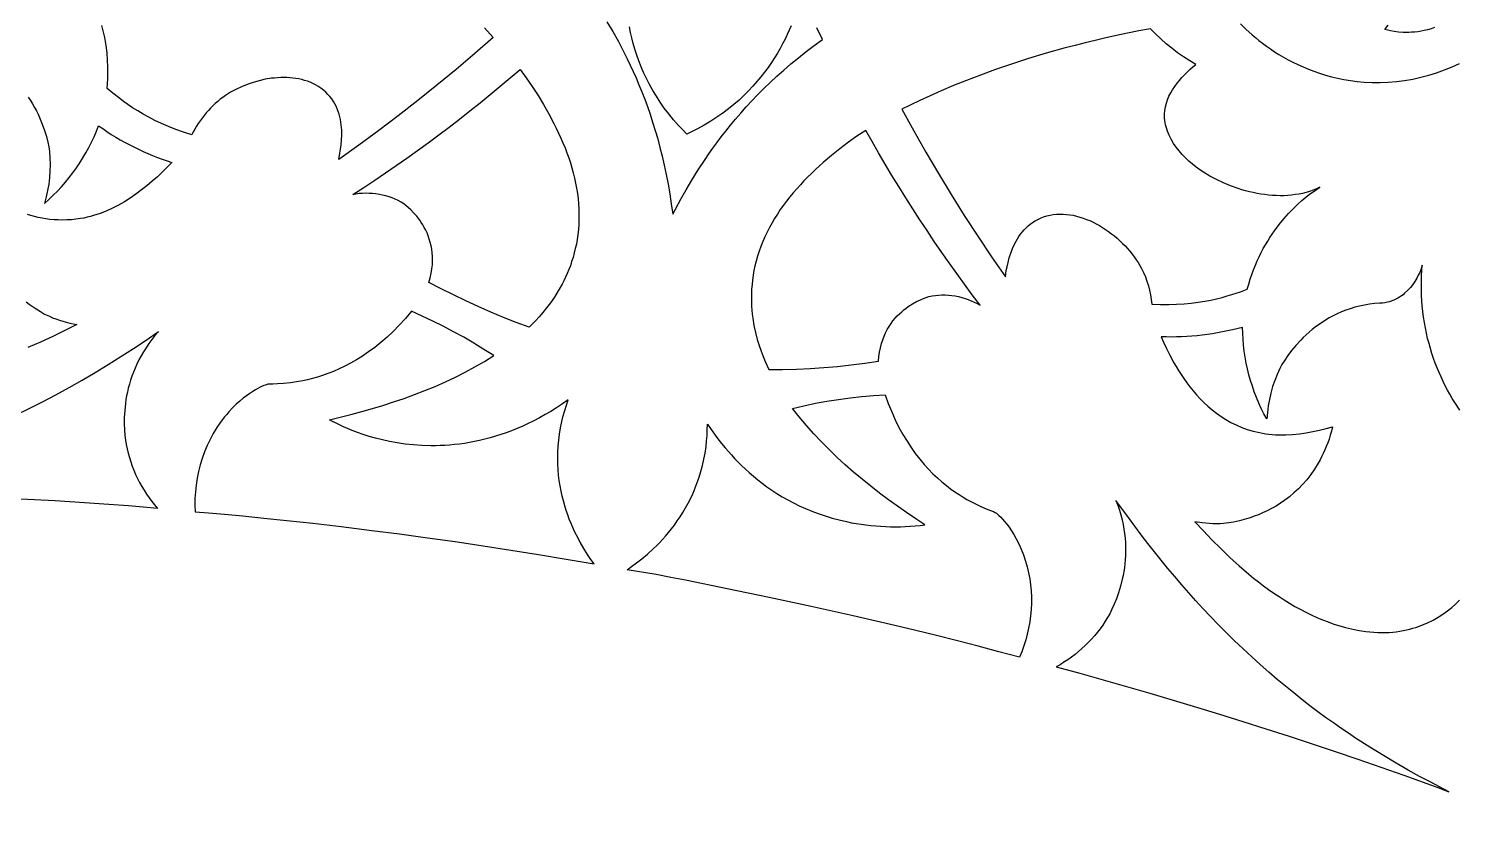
# Model space of a CAD drawing. Extents: x -570 to 570, y -570 to 570.
# Drawn here: x 21.2 to 131.3, y 355 to 415.6 of the extents above; entities that cross this region are included whole.
import ezdxf

# ---------------------------------------------------------------- set-up
doc = ezdxf.new("R2010")
doc.units = 0
doc.layers.add('LAYER_1', color=18, linetype='CONTINUOUS')
doc.layers.add('LAYER_2', color=174, linetype='CONTINUOUS')

msp = doc.modelspace()

# ---------------------------------------------------------------- linework, layer by layer
at = {"layer": 'LAYER_1'}
for points in [[(56.27, 415.7), (56.96, 414.96), (55.53, 413.72), (54.09, 412.49), (52.62, 411.28), (51.14, 410.1), (49.65, 408.93), (48.14, 407.79), (46.61, 406.67), (45.06, 405.57), (45.16, 406.05), (45.21, 406.35), (45.25, 406.69), (45.28, 407.05), (45.29, 407.43), (45.29, 407.82), (45.25, 408.23), (45.23, 408.44), (45.19, 408.64), (45.14, 408.85), (45.09, 409.05), (45.02, 409.26), (44.95, 409.46), (44.86, 409.66), (44.76, 409.85), (44.65, 410.04), (44.52, 410.23), (44.39, 410.41), (44.23, 410.58), (44.06, 410.75), (43.88, 410.91), (43.68, 411.06), (43.46, 411.21), (43.27, 411.32), (43.07, 411.42), (42.86, 411.51), (42.65, 411.59), (42.44, 411.66), (42.22, 411.72), (42, 411.77), (41.77, 411.81), (41.54, 411.84), (41.31, 411.86), (41.07, 411.87), (40.84, 411.88), (40.6, 411.87), (40.36, 411.86), (40.12, 411.84), (39.88, 411.82), (39.41, 411.74), (38.93, 411.63), (38.47, 411.5), (38.01, 411.34), (37.57, 411.16), (37.14, 410.96), (36.74, 410.74), (36.35, 410.5), (36.15, 410.35), (35.95, 410.2), (35.75, 410.04), (35.56, 409.88), (35.38, 409.71), (35.2, 409.53), (35.03, 409.34), (34.86, 409.15), (34.7, 408.96), (34.54, 408.75), (34.39, 408.55), (34.25, 408.34), (34.11, 408.13), (33.99, 407.91), (33.86, 407.69), (33.75, 407.47), (33.12, 407.67), (32.53, 407.88), (31.96, 408.1), (31.43, 408.34), (30.92, 408.57), (30.45, 408.82), (30.01, 409.06), (29.59, 409.31), (29.2, 409.55), (28.84, 409.79), (28.51, 410.02), (28.21, 410.25), (27.67, 410.67), (27.23, 411.03), (27.26, 411.39), (27.29, 411.79), (27.3, 412.23), (27.29, 412.71), (27.27, 413.22), (27.23, 413.77), (27.16, 414.34), (27.06, 414.95), (26.99, 415.26), (26.92, 415.57), (26.84, 415.89)], [(65.71, 416.16), (66.15, 415.43), (66.59, 414.64), (67.04, 413.77), (67.27, 413.32), (67.5, 412.84), (67.72, 412.35), (67.95, 411.85), (68.17, 411.32), (68.39, 410.78), (68.61, 410.22), (68.82, 409.64), (69.02, 409.05), (69.22, 408.44), (69.42, 407.81), (69.61, 407.16), (69.78, 406.5), (69.96, 405.82), (70.12, 405.12), (70.27, 404.4), (70.41, 403.67), (70.54, 402.92), (70.66, 402.15), (70.77, 401.36), (71.42, 402.56), (71.81, 403.24), (72.24, 403.98), (72.72, 404.76), (73.26, 405.57), (73.55, 406), (73.85, 406.43), (74.17, 406.86), (74.5, 407.31), (74.85, 407.76), (75.21, 408.21), (75.6, 408.67), (76, 409.14), (76.41, 409.61), (76.85, 410.08), (77.3, 410.55), (77.77, 411.03), (78.27, 411.5), (78.78, 411.98), (79.31, 412.45), (79.86, 412.93), (80.44, 413.4), (81.03, 413.88), (81.65, 414.34), (82.29, 414.81), (81.87, 415.69)], [(79.89, 415.86), (79.74, 415.53), (79.58, 415.19), (79.42, 414.84), (79.23, 414.48), (79.04, 414.12), (78.83, 413.76), (78.6, 413.4), (78.37, 413.03), (78.11, 412.66), (77.84, 412.3), (77.56, 411.93), (77.25, 411.56), (76.93, 411.2), (76.6, 410.84), (76.24, 410.49), (75.87, 410.14), (75.47, 409.8), (75.06, 409.46), (74.63, 409.14), (74.17, 408.82), (73.7, 408.51), (73.2, 408.21), (72.68, 407.93), (72.27, 407.72), (71.86, 407.52), (71.54, 407.85), (71.22, 408.18), (70.83, 408.63), (70.46, 409.08), (70.12, 409.53), (69.8, 409.98), (69.51, 410.44), (69.23, 410.89), (68.98, 411.35), (68.75, 411.8), (68.53, 412.26), (68.34, 412.71), (68.16, 413.16), (68, 413.61), (67.86, 414.05), (67.73, 414.49), (67.62, 414.92), (67.52, 415.35), (67.44, 415.77)], [(114.46, 416.02), (114.89, 415.61), (115.36, 415.17), (115.62, 414.95), (115.89, 414.73), (116.17, 414.51), (116.47, 414.3), (116.77, 414.08), (117.09, 413.86), (117.42, 413.65), (117.77, 413.45), (118.13, 413.25), (118.5, 413.05), (118.88, 412.87), (119.28, 412.69), (119.69, 412.52), (120.11, 412.36), (120.55, 412.21), (121, 412.07), (121.46, 411.94), (121.94, 411.83), (122.43, 411.73), (122.93, 411.65), (123.45, 411.58), (123.98, 411.53), (124.6, 411.5), (125.22, 411.5), (125.84, 411.52), (126.47, 411.57), (127.1, 411.65), (127.72, 411.76), (128.34, 411.9), (128.95, 412.06), (129.56, 412.25), (130.16, 412.46), (130.75, 412.7), (131.32, 412.96)], [(129.4, 415.72), (129.13, 415.63), (128.87, 415.55), (128.61, 415.49), (128.36, 415.44), (128.11, 415.4), (127.87, 415.37), (127.64, 415.36), (127.41, 415.35), (126.99, 415.35), (126.62, 415.38), (126.29, 415.42), (126.01, 415.47), (125.8, 415.52), (125.57, 415.58), (125.84, 415.91)], [(21.15, 410.36), (21.33, 410.1), (21.49, 409.84), (21.65, 409.57), (21.79, 409.31), (21.92, 409.05), (22.04, 408.79), (22.25, 408.28), (22.42, 407.8), (22.56, 407.34), (22.67, 406.91), (22.75, 406.53), (22.8, 406.19), (22.84, 405.69), (22.86, 405.18), (22.84, 404.68), (22.81, 404.18), (22.74, 403.67), (22.66, 403.17), (22.55, 402.68), (22.42, 402.19), (22.76, 402.5), (23.09, 402.81), (23.41, 403.14), (23.72, 403.47), (24.03, 403.82), (24.32, 404.18), (24.6, 404.55), (24.87, 404.92), (25.13, 405.3), (25.37, 405.69), (25.61, 406.09), (25.83, 406.5), (26.03, 406.91), (26.23, 407.32), (26.41, 407.74), (26.57, 408.17), (26.9, 407.94), (27.22, 407.72), (27.56, 407.5), (27.9, 407.29), (28.24, 407.09), (28.58, 406.9), (28.93, 406.71), (29.29, 406.53), (29.65, 406.35), (30.01, 406.19), (30.37, 406.03), (30.74, 405.87), (31.11, 405.73), (31.48, 405.59), (31.85, 405.46), (32.23, 405.34), (31.87, 404.97), (31.49, 404.61), (31.11, 404.24), (30.71, 403.89), (30.3, 403.55), (29.88, 403.22), (29.46, 402.9), (29.02, 402.6), (28.57, 402.32), (28.11, 402.06), (27.65, 401.82), (27.17, 401.6), (26.69, 401.41), (26.45, 401.33), (26.2, 401.25), (25.95, 401.18), (25.7, 401.12), (25.45, 401.06), (25.2, 401.02), (24.84, 400.97), (24.49, 400.93), (24.14, 400.91), (23.81, 400.9), (23.48, 400.91), (23.15, 400.92), (22.84, 400.95), (22.53, 400.99), (22.23, 401.04), (21.93, 401.1), (21.65, 401.17), (21.37, 401.25), (21.1, 401.33)], [(131.35, 386.27), (130.96, 386.87), (130.77, 387.18), (130.58, 387.5), (130.4, 387.82), (130.23, 388.15), (130.07, 388.48), (129.9, 388.83), (129.75, 389.17), (129.6, 389.53), (129.46, 389.89), (129.33, 390.26), (129.2, 390.63), (129.09, 391.01), (128.98, 391.4), (128.87, 391.8), (128.78, 392.2), (128.7, 392.61), (128.62, 393.02), (128.56, 393.44), (128.5, 393.87), (128.45, 394.31), (128.42, 394.69), (128.4, 395.08), (128.39, 395.47), (128.39, 395.86), (128.41, 396.64), (128.46, 397.42), (128.41, 397.26), (128.34, 397.07), (128.26, 396.87), (128.15, 396.65), (128.03, 396.42), (127.89, 396.18), (127.72, 395.94), (127.54, 395.71), (127.33, 395.48), (127.1, 395.27), (126.98, 395.16), (126.85, 395.07), (126.71, 394.98), (126.57, 394.89), (126.42, 394.81), (126.27, 394.74), (126.11, 394.68), (125.94, 394.62), (125.77, 394.58), (125.58, 394.54), (125.4, 394.51), (125.2, 394.5), (124.79, 394.47), (124.39, 394.42), (124.01, 394.36), (123.63, 394.28), (123.26, 394.19), (122.91, 394.08), (122.57, 393.96), (122.23, 393.83), (121.91, 393.69), (121.6, 393.54), (121.3, 393.38), (121.02, 393.21), (120.74, 393.03), (120.47, 392.85), (120.22, 392.66), (119.97, 392.47), (119.74, 392.27), (119.52, 392.07), (119.3, 391.87), (119.1, 391.67), (118.73, 391.26), (118.4, 390.87), (118.11, 390.48), (117.87, 390.12), (117.66, 389.78), (117.5, 389.48), (117.29, 389.02), (117.1, 388.56), (116.94, 388.08), (116.8, 387.59), (116.69, 387.1), (116.6, 386.6), (116.54, 386.1), (116.49, 385.6), (116.27, 386), (116.07, 386.41), (115.88, 386.82), (115.7, 387.25), (115.53, 387.68), (115.38, 388.12), (115.24, 388.56), (115.12, 389), (115.01, 389.45), (114.91, 389.9), (114.83, 390.36), (114.76, 390.82), (114.7, 391.27), (114.67, 391.73), (114.64, 392.19), (114.63, 392.64), (113.86, 392.45), (113.09, 392.29), (112.3, 392.15), (111.52, 392.04), (111.12, 392), (110.73, 391.97), (110.33, 391.94), (109.93, 391.92), (109.54, 391.91), (109.14, 391.9), (108.75, 391.91), (108.35, 391.92), (108.53, 391.51), (108.76, 391.03), (109.03, 390.5), (109.34, 389.92), (109.51, 389.62), (109.7, 389.32), (109.9, 389.01), (110.11, 388.7), (110.33, 388.38), (110.57, 388.07), (110.82, 387.76), (111.08, 387.45), (111.36, 387.15), (111.65, 386.85), (111.96, 386.57), (112.29, 386.29), (112.62, 386.03), (112.98, 385.78), (113.35, 385.54), (113.73, 385.33), (114.14, 385.13), (114.56, 384.94), (114.99, 384.79), (115.45, 384.65), (115.92, 384.54), (116.16, 384.49), (116.41, 384.45), (116.66, 384.42), (116.91, 384.4), (117.17, 384.38), (117.44, 384.37), (117.96, 384.37), (118.48, 384.4), (119, 384.45), (119.52, 384.53), (120.03, 384.62), (120.55, 384.73), (121.05, 384.85), (121.56, 384.98), (121.47, 384.66), (121.38, 384.35), (121.29, 384.05), (121.18, 383.76), (121.07, 383.48), (120.96, 383.21), (120.84, 382.94), (120.71, 382.69), (120.59, 382.44), (120.45, 382.2), (120.17, 381.74), (119.88, 381.31), (119.57, 380.92), (119.25, 380.55), (118.92, 380.21), (118.58, 379.9), (118.24, 379.61), (117.89, 379.35), (117.54, 379.11), (117.2, 378.89), (116.85, 378.69), (116.51, 378.52), (116.17, 378.36), (115.84, 378.22), (115.53, 378.1), (115.22, 377.99), (114.93, 377.9), (114.39, 377.75), (113.93, 377.65), (113.56, 377.59), (113.17, 377.55), (112.89, 377.53), (112.61, 377.53), (112.34, 377.53), (112.06, 377.55), (111.51, 377.6), (110.96, 377.68), (111.61, 376.98), (112.27, 376.29), (112.95, 375.61), (113.65, 374.94), (114.36, 374.29), (115.1, 373.65), (115.48, 373.35), (115.86, 373.05), (116.24, 372.75), (116.63, 372.47), (117.03, 372.19), (117.43, 371.92), (117.83, 371.66), (118.24, 371.41), (118.65, 371.17), (119.06, 370.94), (119.49, 370.72), (119.91, 370.51), (120.34, 370.32), (120.77, 370.14), (121.21, 369.97), (121.65, 369.81), (122.1, 369.67), (122.55, 369.54), (123.01, 369.43), (123.47, 369.34), (123.79, 369.28), (124.11, 369.23), (124.43, 369.2), (124.74, 369.17), (125.04, 369.15), (125.34, 369.15), (125.63, 369.15), (125.91, 369.16), (126.19, 369.19), (126.46, 369.22), (126.73, 369.25), (126.99, 369.3), (127.24, 369.35), (127.49, 369.41), (127.74, 369.48), (127.97, 369.55), (128.43, 369.72), (128.87, 369.91), (129.29, 370.11), (129.68, 370.34), (130.05, 370.58), (130.4, 370.83), (130.73, 371.09), (131.04, 371.36), (131.33, 371.64)], [(21.01, 394.61), (21.25, 394.42), (21.71, 394.11), (22.11, 393.86), (22.43, 393.67), (22.79, 393.5), (23.04, 393.39), (23.3, 393.29), (23.56, 393.2), (23.83, 393.12), (24.36, 392.98), (24.9, 392.87), (23.99, 392.4), (23.06, 391.95), (22.1, 391.51), (21.13, 391.09)], [(20.19, 385.89), (21.23, 386.39), (22.27, 386.91), (23.3, 387.45), (24.31, 388.01), (25.32, 388.58), (26.33, 389.17), (27.32, 389.78), (28.3, 390.39), (29.27, 391.03), (30.24, 391.67), (31.19, 392.33), (30.92, 392.02), (30.68, 391.71), (30.45, 391.4), (30.23, 391.08), (30.03, 390.77), (29.85, 390.45), (29.68, 390.14), (29.53, 389.82), (29.39, 389.51), (29.26, 389.19), (29.14, 388.88), (29.04, 388.57), (28.95, 388.27), (28.87, 387.96), (28.8, 387.66), (28.74, 387.37), (28.69, 387.08), (28.65, 386.79), (28.59, 386.24), (28.56, 385.71), (28.56, 385.21), (28.57, 384.75), (28.61, 384.33), (28.65, 383.95), (28.7, 383.62), (28.77, 383.29), (28.85, 382.95), (28.95, 382.62), (29.05, 382.29), (29.17, 381.97), (29.29, 381.64), (29.43, 381.33), (29.58, 381.01), (29.74, 380.7), (29.91, 380.4), (30.09, 380.1), (30.27, 379.81), (30.47, 379.52), (30.68, 379.25), (30.89, 378.98), (31.11, 378.71), (30.01, 378.81), (28.89, 378.9), (27.38, 379.01), (25.5, 379.14), (23.23, 379.28), (20.58, 379.43)]]:
    msp.add_lwpolyline(points, dxfattribs=at)
for points in [[(88.4, 409.43), (89.32, 407.77), (90.26, 406.12), (91.22, 404.49), (92.2, 402.86), (93.21, 401.25), (94.24, 399.66), (95.29, 398.08), (95.83, 397.3), (96.37, 396.53), (96.44, 397.01), (96.5, 397.31), (96.58, 397.64), (96.67, 397.99), (96.79, 398.35), (96.93, 398.72), (97.1, 399.09), (97.2, 399.27), (97.3, 399.46), (97.41, 399.63), (97.54, 399.81), (97.67, 399.98), (97.81, 400.14), (97.96, 400.3), (98.12, 400.45), (98.29, 400.59), (98.47, 400.72), (98.66, 400.85), (98.87, 400.96), (99.08, 401.06), (99.31, 401.15), (99.55, 401.22), (99.81, 401.28), (100.06, 401.32), (100.31, 401.35), (100.56, 401.36), (100.82, 401.36), (101.08, 401.34), (101.33, 401.31), (101.59, 401.27), (101.85, 401.21), (102.11, 401.14), (102.36, 401.05), (102.62, 400.96), (102.87, 400.86), (103.12, 400.74), (103.36, 400.62), (103.61, 400.48), (103.85, 400.34), (104.08, 400.18), (104.32, 400.02), (104.54, 399.85), (104.76, 399.68), (104.98, 399.5), (105.19, 399.31), (105.39, 399.11), (105.59, 398.91), (105.77, 398.71), (105.95, 398.5), (106.13, 398.29), (106.29, 398.07), (106.44, 397.85), (106.59, 397.63), (106.72, 397.41), (106.85, 397.18), (107.01, 396.86), (107.15, 396.53), (107.27, 396.19), (107.38, 395.85), (107.47, 395.5), (107.54, 395.14), (107.6, 394.79), (107.65, 394.43), (108.31, 394.41), (108.94, 394.41), (109.55, 394.43), (110.13, 394.46), (110.68, 394.52), (111.21, 394.58), (111.71, 394.66), (112.19, 394.75), (112.63, 394.85), (113.05, 394.95), (113.45, 395.06), (113.81, 395.17), (114.46, 395.38), (114.99, 395.58), (115.1, 395.97), (115.22, 396.35), (115.34, 396.72), (115.48, 397.07), (115.61, 397.42), (115.76, 397.76), (115.91, 398.08), (116.06, 398.4), (116.22, 398.71), (116.39, 399), (116.56, 399.28), (116.73, 399.56), (117.08, 400.08), (117.43, 400.56), (117.79, 401), (118.15, 401.4), (118.51, 401.77), (118.85, 402.1), (119.18, 402.4), (119.5, 402.66), (119.79, 402.89), (120.06, 403.08), (120.32, 403.26), (120.58, 403.43), (120.32, 403.31), (120.06, 403.2), (119.79, 403.11), (119.52, 403.03), (119.25, 402.96), (118.97, 402.9), (118.68, 402.86), (118.4, 402.82), (118.11, 402.8), (117.81, 402.78), (117.52, 402.78), (117.22, 402.79), (116.93, 402.8), (116.63, 402.83), (116.33, 402.86), (116.04, 402.9), (115.74, 402.96), (115.44, 403.02), (115.15, 403.08), (114.86, 403.16), (114.56, 403.24), (114.28, 403.33), (113.71, 403.54), (113.15, 403.77), (112.62, 404.02), (112.1, 404.29), (111.61, 404.59), (111.33, 404.77), (111.05, 404.98), (110.77, 405.2), (110.49, 405.44), (110.23, 405.69), (109.98, 405.95), (109.74, 406.23), (109.52, 406.52), (109.32, 406.81), (109.13, 407.12), (108.97, 407.43), (108.84, 407.75), (108.74, 408.07), (108.69, 408.24), (108.66, 408.4), (108.64, 408.57), (108.62, 408.74), (108.61, 408.91), (108.61, 409.07), (108.64, 409.35), (108.69, 409.63), (108.76, 409.9), (108.85, 410.17), (108.96, 410.43), (109.1, 410.69), (109.24, 410.94), (109.41, 411.19), (109.58, 411.43), (109.77, 411.66), (109.96, 411.89), (110.17, 412.1), (110.38, 412.31), (110.59, 412.51), (110.81, 412.7), (111.03, 412.88), (110.56, 413.17), (110.09, 413.47), (109.63, 413.79), (109.19, 414.13), (108.75, 414.48), (108.33, 414.85), (107.93, 415.23), (107.54, 415.63), (106.65, 415.46), (105.78, 415.28), (104.93, 415.1), (104.11, 414.92), (103.29, 414.73), (102.5, 414.54), (101.73, 414.34), (100.98, 414.15), (99.52, 413.74), (98.15, 413.33), (96.85, 412.91), (95.62, 412.49), (94.46, 412.07), (93.38, 411.66), (92.37, 411.25), (91.43, 410.86), (90.57, 410.47), (89.78, 410.1), (89.05, 409.76)], [(59.03, 412.5), (59.5, 411.85), (59.96, 411.18), (60.4, 410.49), (60.83, 409.79), (61.24, 409.07), (61.63, 408.34), (61.81, 407.97), (61.99, 407.6), (62.16, 407.22), (62.32, 406.85), (62.48, 406.47), (62.62, 406.08), (62.76, 405.7), (62.89, 405.31), (63, 404.92), (63.11, 404.53), (63.21, 404.14), (63.29, 403.75), (63.37, 403.35), (63.43, 402.96), (63.48, 402.56), (63.52, 402.16), (63.54, 401.77), (63.55, 401.37), (63.55, 400.97), (63.54, 400.57), (63.51, 400.18), (63.46, 399.8), (63.41, 399.42), (63.35, 399.06), (63.27, 398.71), (63.19, 398.37), (63.1, 398.03), (62.99, 397.71), (62.89, 397.39), (62.77, 397.09), (62.65, 396.79), (62.52, 396.51), (62.39, 396.23), (62.25, 395.96), (61.96, 395.45), (61.66, 394.98), (61.36, 394.54), (61.06, 394.14), (60.76, 393.78), (60.48, 393.45), (60.2, 393.15), (59.72, 392.65), (58.73, 393.02), (57.75, 393.41), (56.77, 393.81), (55.8, 394.24), (54.84, 394.68), (53.89, 395.14), (52.95, 395.62), (52.01, 396.11), (52.11, 396.47), (52.18, 396.81), (52.24, 397.15), (52.27, 397.47), (52.28, 397.79), (52.28, 398.09), (52.26, 398.38), (52.22, 398.66), (52.17, 398.93), (52.11, 399.19), (52.03, 399.44), (51.95, 399.68), (51.86, 399.91), (51.76, 400.13), (51.65, 400.33), (51.54, 400.53), (51.42, 400.71), (51.31, 400.89), (51.07, 401.2), (50.83, 401.47), (50.61, 401.7), (50.42, 401.88), (50.25, 402.01), (50.07, 402.15), (49.86, 402.28), (49.64, 402.41), (49.41, 402.52), (49.18, 402.61), (48.94, 402.7), (48.69, 402.77), (48.44, 402.83), (48.19, 402.88), (47.93, 402.92), (47.67, 402.95), (47.41, 402.96), (47.16, 402.97), (46.9, 402.96), (46.64, 402.94), (46.39, 402.91), (46.15, 402.87), (46.99, 403.42), (47.83, 403.97), (48.66, 404.54), (49.49, 405.11), (50.31, 405.68), (51.13, 406.27), (51.95, 406.86), (52.76, 407.46), (53.56, 408.06), (54.36, 408.68), (55.15, 409.3), (55.94, 409.92), (56.72, 410.56), (57.5, 411.2), (58.26, 411.85)], [(85.62, 407.81), (84.95, 407.36), (84.29, 406.89), (83.64, 406.39), (82.99, 405.88), (82.36, 405.34), (81.75, 404.79), (81.45, 404.5), (81.15, 404.21), (80.87, 403.92), (80.59, 403.62), (80.31, 403.31), (80.04, 403), (79.78, 402.68), (79.53, 402.36), (79.29, 402.04), (79.05, 401.71), (78.83, 401.37), (78.61, 401.03), (78.41, 400.69), (78.21, 400.33), (78.03, 399.98), (77.86, 399.62), (77.7, 399.25), (77.55, 398.88), (77.42, 398.51), (77.3, 398.13), (77.19, 397.75), (77.1, 397.38), (77.02, 397.01), (76.96, 396.65), (76.91, 396.29), (76.87, 395.94), (76.84, 395.59), (76.83, 395.25), (76.82, 394.92), (76.82, 394.59), (76.84, 394.27), (76.86, 393.96), (76.89, 393.66), (76.93, 393.36), (77.02, 392.78), (77.14, 392.24), (77.28, 391.72), (77.42, 391.24), (77.58, 390.8), (77.73, 390.39), (77.89, 390.02), (78.17, 389.39), (79.23, 389.4), (80.29, 389.43), (81.34, 389.48), (82.4, 389.55), (83.46, 389.64), (84.51, 389.75), (85.56, 389.88), (86.61, 390.03), (86.64, 390.4), (86.69, 390.74), (86.75, 391.07), (86.83, 391.39), (86.93, 391.69), (87.03, 391.97), (87.15, 392.23), (87.28, 392.48), (87.42, 392.72), (87.57, 392.94), (87.72, 393.15), (87.88, 393.34), (88.05, 393.53), (88.21, 393.69), (88.39, 393.85), (88.56, 393.99), (88.73, 394.13), (88.9, 394.25), (89.23, 394.46), (89.54, 394.63), (89.83, 394.77), (90.07, 394.87), (90.27, 394.94), (90.49, 395.01), (90.73, 395.06), (90.98, 395.1), (91.23, 395.13), (91.48, 395.14), (91.74, 395.14), (92, 395.12), (92.25, 395.1), (92.51, 395.06), (92.76, 395.01), (93.02, 394.95), (93.27, 394.87), (93.51, 394.79), (93.75, 394.69), (93.98, 394.59), (94.21, 394.47), (94.43, 394.35), (93.82, 395.15), (93.22, 395.96), (92.63, 396.78), (92.05, 397.6), (91.47, 398.42), (90.9, 399.25), (90.34, 400.09), (89.78, 400.93), (89.24, 401.77), (88.7, 402.62), (88.16, 403.48), (87.64, 404.34), (87.12, 405.2), (86.61, 406.07), (86.11, 406.94)], [(34.01, 378.45), (35.04, 378.37), (36.27, 378.26), (37.68, 378.13), (39.29, 377.97), (41.08, 377.78), (43.07, 377.56), (45.24, 377.31), (47.6, 377.02), (49.75, 376.75), (51.89, 376.45), (54.03, 376.15), (56.17, 375.83), (58.31, 375.5), (60.45, 375.16), (62.58, 374.8), (64.72, 374.44), (64.47, 374.77), (64.21, 375.16), (63.93, 375.61), (63.64, 376.1), (63.36, 376.64), (63.22, 376.93), (63.08, 377.24), (62.94, 377.55), (62.81, 377.87), (62.69, 378.21), (62.57, 378.55), (62.46, 378.91), (62.36, 379.28), (62.26, 379.66), (62.18, 380.04), (62.11, 380.44), (62.04, 380.85), (61.99, 381.27), (61.96, 381.69), (61.93, 382.13), (61.93, 382.57), (61.93, 383.02), (61.96, 383.49), (62, 383.96), (62.06, 384.43), (62.14, 384.92), (62.24, 385.41), (62.34, 385.83), (62.46, 386.24), (62.59, 386.65), (62.72, 387.06), (62.28, 386.75), (61.83, 386.46), (61.39, 386.18), (60.95, 385.93), (60.52, 385.68), (60.08, 385.46), (59.65, 385.24), (59.22, 385.04), (58.79, 384.86), (58.37, 384.69), (57.95, 384.53), (57.53, 384.39), (57.12, 384.26), (56.71, 384.14), (56.31, 384.03), (55.91, 383.94), (55.51, 383.85), (55.12, 383.78), (54.73, 383.71), (54.35, 383.66), (53.97, 383.62), (53.6, 383.58), (53.23, 383.56), (52.87, 383.54), (52.51, 383.53), (52.16, 383.53), (51.47, 383.55), (50.81, 383.59), (50.17, 383.66), (49.56, 383.75), (48.97, 383.86), (48.42, 383.98), (47.89, 384.11), (47.4, 384.25), (46.94, 384.4), (46.51, 384.55), (46.11, 384.7), (45.75, 384.85), (45.43, 384.99), (44.91, 385.24), (44.54, 385.42), (44.35, 385.53), (45.18, 385.73), (46, 385.94), (46.83, 386.16), (47.65, 386.39), (48.47, 386.64), (49.29, 386.9), (50.1, 387.18), (50.9, 387.47), (51.7, 387.78), (52.49, 388.1), (53.27, 388.45), (54.04, 388.81), (54.79, 389.19), (55.54, 389.6), (56.28, 390.02), (57, 390.47), (56.24, 390.95), (55.47, 391.42), (54.69, 391.88), (53.9, 392.31), (53.1, 392.73), (52.3, 393.13), (51.48, 393.51), (50.66, 393.88), (50.19, 393.32), (49.72, 392.81), (49.25, 392.33), (48.78, 391.89), (48.31, 391.48), (47.83, 391.1), (47.36, 390.76), (46.9, 390.44), (46.44, 390.15), (45.98, 389.89), (45.53, 389.65), (45.09, 389.44), (44.66, 389.26), (44.23, 389.09), (43.82, 388.94), (43.42, 388.82), (43.04, 388.71), (42.66, 388.61), (42.31, 388.53), (41.97, 388.47), (41.34, 388.38), (40.8, 388.32), (40.34, 388.29), (39.99, 388.28), (39.73, 388.27), (39.6, 388.26), (39.5, 388.23), (39.3, 388.16), (39.01, 388.03), (38.84, 387.94), (38.65, 387.83), (38.44, 387.7), (38.21, 387.56), (37.97, 387.38), (37.72, 387.19), (37.46, 386.97), (37.18, 386.72), (36.9, 386.45), (36.6, 386.14), (36.44, 385.95), (36.27, 385.76), (36.11, 385.56), (35.96, 385.35), (35.67, 384.93), (35.4, 384.48), (35.16, 384.02), (34.94, 383.55), (34.74, 383.06), (34.56, 382.56), (34.41, 382.06), (34.28, 381.55), (34.18, 381.03), (34.09, 380.51), (34.04, 379.99), (34, 379.48), (34, 378.96)], [(97.47, 367.25), (95.88, 367.68), (94.28, 368.1), (92.69, 368.51), (91.08, 368.92), (89.48, 369.31), (87.87, 369.69), (84.66, 370.44), (81.43, 371.16), (78.2, 371.86), (74.97, 372.53), (71.74, 373.19), (70.62, 373.4), (69.5, 373.61), (67.25, 373.99), (67.6, 374.23), (67.98, 374.51), (68.39, 374.83), (68.83, 375.19), (69.29, 375.61), (69.52, 375.83), (69.75, 376.07), (69.98, 376.32), (70.21, 376.58), (70.45, 376.85), (70.68, 377.13), (70.9, 377.43), (71.12, 377.74), (71.34, 378.06), (71.55, 378.4), (71.76, 378.75), (71.96, 379.11), (72.15, 379.49), (72.33, 379.87), (72.5, 380.28), (72.66, 380.69), (72.81, 381.12), (72.94, 381.56), (73.06, 382.02), (73.17, 382.49), (73.26, 382.97), (73.33, 383.47), (73.38, 383.9), (73.41, 384.33), (73.43, 384.76), (73.44, 385.19), (73.72, 384.79), (74.03, 384.35), (74.4, 383.87), (74.81, 383.36), (75.28, 382.83), (75.53, 382.56), (75.79, 382.29), (76.07, 382.01), (76.36, 381.74), (76.66, 381.46), (76.98, 381.19), (77.32, 380.91), (77.66, 380.64), (78.02, 380.38), (78.4, 380.12), (78.79, 379.86), (79.2, 379.61), (79.62, 379.37), (80.06, 379.14), (80.51, 378.91), (80.98, 378.7), (81.47, 378.5), (81.97, 378.31), (82.49, 378.13), (83.03, 377.97), (83.58, 377.82), (84.15, 377.69), (84.52, 377.61), (84.89, 377.55), (85.27, 377.49), (85.64, 377.44), (86.02, 377.39), (86.4, 377.36), (86.78, 377.33), (87.16, 377.31), (87.54, 377.3), (87.91, 377.3), (88.29, 377.3), (88.67, 377.31), (89.05, 377.34), (89.43, 377.36), (89.81, 377.4), (90.18, 377.44), (89.47, 377.91), (88.77, 378.39), (88.07, 378.88), (87.37, 379.38), (86.69, 379.89), (86.01, 380.42), (85.35, 380.95), (84.69, 381.5), (84.05, 382.07), (83.42, 382.64), (82.81, 383.24), (82.21, 383.84), (81.62, 384.46), (81.06, 385.1), (80.51, 385.75), (79.99, 386.41), (80.87, 386.61), (81.75, 386.8), (82.64, 386.96), (83.53, 387.1), (84.42, 387.22), (85.32, 387.33), (86.21, 387.4), (87.11, 387.46), (87.36, 386.78), (87.62, 386.13), (87.89, 385.52), (88.18, 384.94), (88.48, 384.39), (88.8, 383.88), (89.12, 383.39), (89.44, 382.93), (89.78, 382.5), (90.12, 382.1), (90.46, 381.73), (90.8, 381.38), (91.15, 381.05), (91.49, 380.75), (91.83, 380.48), (92.16, 380.22), (92.49, 379.99), (92.81, 379.77), (93.12, 379.58), (93.41, 379.4), (93.7, 379.24), (93.97, 379.1), (94.47, 378.86), (94.89, 378.68), (95.23, 378.55), (95.46, 378.46), (95.59, 378.4), (95.69, 378.33), (95.88, 378.16), (96.01, 378.04), (96.15, 377.89), (96.31, 377.71), (96.48, 377.5), (96.66, 377.26), (96.84, 376.99), (97.02, 376.69), (97.21, 376.36), (97.4, 375.99), (97.58, 375.58), (97.76, 375.14), (97.92, 374.66), (98.06, 374.22), (98.16, 373.76), (98.25, 373.3), (98.31, 372.83), (98.36, 372.36), (98.38, 371.88), (98.37, 371.4), (98.35, 370.93), (98.31, 370.45), (98.25, 369.97), (98.16, 369.5), (98.06, 369.04), (97.94, 368.58), (97.8, 368.12), (97.65, 367.68)], [(100.29, 366.51), (102.09, 366.02), (103.89, 365.51), (105.69, 365), (107.48, 364.48), (109.28, 363.95), (111.07, 363.41), (112.85, 362.87), (114.64, 362.31), (116.42, 361.75), (118.2, 361.17), (119.97, 360.59), (121.75, 360), (123.51, 359.4), (125.28, 358.79), (127.04, 358.17), (128.8, 357.54), (129.65, 357.22), (130.5, 356.9), (129.07, 357.65), (128.25, 358.08), (127.38, 358.56), (126.44, 359.09), (125.46, 359.68), (124.42, 360.32), (123.33, 361.02), (122.77, 361.4), (122.2, 361.79), (121.62, 362.2), (121.02, 362.62), (120.42, 363.06), (119.81, 363.52), (119.2, 364), (118.57, 364.5), (117.93, 365.02), (117.29, 365.55), (116.64, 366.11), (115.99, 366.69), (115.33, 367.29), (114.66, 367.91), (113.99, 368.55), (113.31, 369.21), (112.73, 369.8), (112.16, 370.39), (111.59, 370.99), (111.04, 371.6), (110.49, 372.21), (109.94, 372.83), (109.41, 373.46), (108.88, 374.09), (108.35, 374.73), (107.84, 375.37), (107.33, 376.02), (106.82, 376.67), (106.33, 377.33), (105.84, 378), (104.88, 379.33), (105.02, 378.96), (105.15, 378.58), (105.26, 378.21), (105.35, 377.84), (105.43, 377.48), (105.5, 377.12), (105.55, 376.77), (105.58, 376.42), (105.61, 376.07), (105.62, 375.73), (105.62, 375.4), (105.61, 375.08), (105.59, 374.76), (105.57, 374.44), (105.53, 374.14), (105.48, 373.84), (105.43, 373.55), (105.37, 373.27), (105.24, 372.73), (105.09, 372.22), (104.92, 371.76), (104.75, 371.33), (104.57, 370.94), (104.4, 370.6), (104.24, 370.31), (104.06, 370.02), (103.87, 369.73), (103.67, 369.45), (103.46, 369.18), (103.23, 368.91), (103, 368.65), (102.77, 368.4), (102.52, 368.15), (102.26, 367.92), (102, 367.69), (101.73, 367.47), (101.45, 367.26), (101.17, 367.06), (100.88, 366.86), (100.59, 366.68)]]:
    msp.add_lwpolyline(points, close=True, dxfattribs=at)
at = {"layer": 'LAYER_2'}
msp.add_lwpolyline([(0, 570, 0.414214), (-570, 0, 0.414214), (0, -570, 0.414214), (570, 0, 0.414214)], format="xyb", close=True, dxfattribs=at)

doc.saveas('drawing.dxf')
